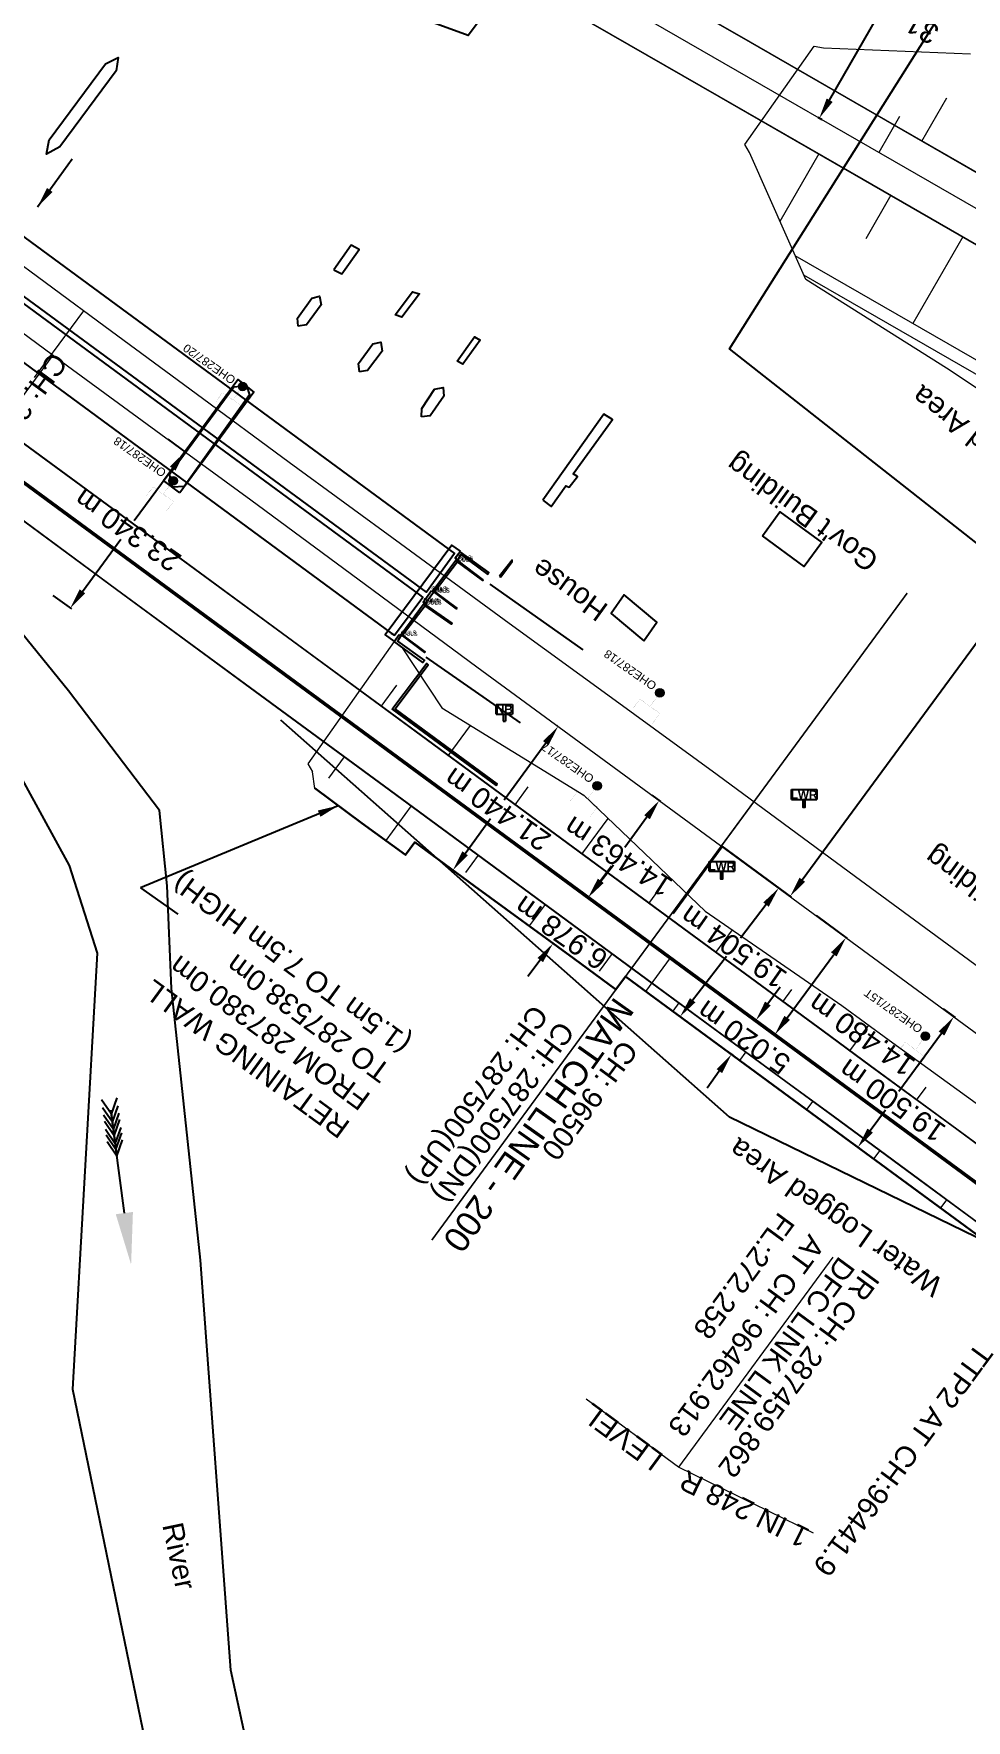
# Model space of a CAD drawing. Header units: metres. Extents: x 644418 to 1306172, y 3366650 to 6747308.
# Drawn here: x 654764.5 to 654876.7, y 3372233.1 to 3372436.1 of the extents above; entities that cross this region are included whole.
import ezdxf
from ezdxf.enums import TextEntityAlignment as Align

# ---------------------------------------------------------------- set-up
doc = ezdxf.new("R2010")
doc.units = ezdxf.units.M
doc.header["$MEASUREMENT"] = 0
doc.linetypes.add('CENTER', pattern=[2, 1.25, -0.25, 0.25, -0.25])
doc.linetypes.add('PHANTOM2', pattern=[1.25, 0.625, -0.125, 0.125, -0.125, 0.125, -0.125])
doc.layers.get('Defpoints').update_dxf_attribs({"lineweight": 0})
for name, color, linetype, lineweight in [('BOUNDARY DIMENTION', 10, 'Continuous', 0), ('CANAL BOTTOM', 5, 'Continuous', 0), ('Existing Chainage', 7, 'Continuous', 0), ('Existing IR Track', 143, 'Continuous', 0), ('Existing Railway Boundary', 7, 'CENTER', 0), ('OHE MAST', 8, 'Continuous', 0), ('OHE MAST TEXT', 8, 'Continuous', 0), ('Prop TPTC Connecting line', 10, 'Continuous', 0), ('PROP-DFC Connecting line', 1, 'Continuous', 0), ('Proposed Chainage', 10, 'Continuous', 0), ('Proposed Chainages Connecting line', 10, 'Continuous', 0), ('PROPOSED DFCC TOE LINE', 239, 'Continuous', 0), ('PROPOSED DFCC TOE LINE - Connecting line', 239, 'Continuous', 0), ('PROPOSED DFCC TOE SLOPES', 239, 'Continuous', 0), ('PROPOSED DFCC TOE SLOPES - Connecting line', 239, 'Continuous', 0), ('PROPOSED DFCC TRACK', 1, 'Continuous', 0), ('PROPOSED GRADES IN PLAN FOR LINK LINE', 10, 'Continuous', 0), ('PROPOSED RETAINING WALL', 154, 'Continuous', 30)]:
    doc.layers.add(name, color=color, linetype=linetype, lineweight=lineweight)
for name, color, linetype in [('BRIDGE_PARAPET', 7, 'Continuous'), ('C-ROAD-CNTR-N', 92, 'Continuous'), ('CULVERT_PARAPET', 7, 'Continuous'), ('DFCC Boundary', 6, 'CENTER'), ('Dimension', 10, 'Continuous'), ('GOVT_BUILDING', 251, 'Continuous'), ('GRILL', 251, 'Continuous'), ('LWR', 251, 'Continuous'), ('MATCH LINE', 7, 'Continuous'), ('NAME_BOARD', 251, 'Continuous'), ('PIER_OR_ABUTMENT', 7, 'Continuous'), ('PROPOSED DFCC FORMATION LINE', 187, 'Continuous'), ('PROPOSED FORMATION LINE - Connecting line', 187, 'Continuous'), ('RESIDENTIAL_BL_PUC', 251, 'Continuous'), ('RETAINING_WALL', 142, 'Continuous'), ('River Text', 5, 'Continuous'), ('RIVER_TOP', 5, 'Continuous'), ('Side Details', 251, 'Continuous'), ('TOPO_TEXT', 251, 'Continuous'), ('WATER_LOGGED_AREA', 5, 'Continuous')]:
    doc.layers.add(name, color=color, linetype=linetype)
doc.styles.add('NB', font='swissbo.ttf', dxfattribs={"height": 1.5})
doc.styles.get("Standard").update_dxf_attribs({"font": 'arial.ttf'})
doc.styles.add('Style-Arial', font='arial.ttf')
doc.dimstyles.new('DIM', dxfattribs={"dimtxt": 2.5, "dimasz": 2.5, "dimexe": 0.18, "dimexo": 0.0625, "dimgap": 0.09, "dimtad": 0, "dimtih": 1, "dimtoh": 1, "dimdec": 3, "dimzin": 0, "dimdsep": 46, "dimtxsty": 'Standard', "dimcen": 0.09, "dimadec": 0, "dimazin": 0, "dimtfac": 1, "dimtdec": 3, "dimtofl": 0, "dimtmove": 0, "dimatfit": 3, "dimfxl": 1, "dimtolj": 1, "dimtzin": 0, "dimarcsym": 0})
doc.dimstyles.new('ISO-25', dxfattribs={"dimtxt": 2.5, "dimasz": 2.5, "dimexe": 1.25, "dimexo": 0.625, "dimtad": 1, "dimtxsty": 'Standard', "dimcen": 2.5, "dimadec": 0, "dimazin": 0, "dimtfac": 1, "dimtmove": 0, "dimatfit": 3, "dimfxl": 1, "dimarcsym": 0})

# ---------------------------------------------------------------- blocks, each defined once
blk = doc.blocks.new('LWR')
for p, q in [((-1.52, 2.09), (1.54, 2.09)), ((-1.52, 0.92), (-1.52, 2.09)), ((1.54, 2.09), (1.54, 0.92)), ((-1.52, 0.92), (1.54, 0.92))]:
    blk.add_line(p, q)
blk.add_lwpolyline([(-0.13, 0.92), (-0.13, 0), (0.13, 0), (0.13, 0.92)])
at = {"style": 'NB', "width": 1.025371}
blk.add_text('LWR', height=0.988, dxfattribs=at).set_placement((0, 1.5), align=Align.MIDDLE)
blk = doc.blocks.new('NB')
for p, q in [((-0.98, 0.82), (-0.98, 1.98)), ((-0.98, 1.98), (0.98, 1.98)), ((-0.98, 0.82), (0.98, 0.82)), ((-0.13, 0.82), (-0.13, 0)), ((-0.13, 0), (0.13, 0)), ((0.13, 0.82), (0.13, 0)), ((0.98, 1.98), (0.98, 0.82))]:
    blk.add_line(p, q)
at = {"style": 'NB', "width": 1.025371}
blk.add_text('NB', height=0.988, dxfattribs=at).set_placement((0, 1.4), align=Align.MIDDLE)
blk = doc.blocks.new('River A')
at = {"layer": 'River Text'}
for p, q in [((0.49, 20.3), (-3.11, 27.85, -1499.53)), ((0.49, 20.3), (4.47, 27.66, -1499.53)), ((0.24, 9.85), (-3.37, 17.4, -1499.53)), ((0.31, 12.93), (-3.29, 20.48, -1499.53)), ((0.4, 16.42), (-3.21, 23.97, -1499.53)), ((0.54, 22.32), (0, 0)), ((0.24, 9.85), (4.21, 17.21, -1499.53)), ((0.31, 12.93), (4.29, 20.3, -1499.53)), ((0.4, 16.42), (4.37, 23.78, -1499.53)), ((0.08, 3.3), (-3.53, 10.85, -1499.53)), ((0.15, 6.01), (-3.46, 13.56, -1499.53)), ((0.08, 3.3), (4.05, 10.67, -1499.53)), ((0.15, 6.01), (4.12, 13.38, -1499.53)), ((0, 0), (-3.61, 7.55, -1499.53)), ((0, 0), (3.97, 7.36, -1499.53))]:
    blk.add_line(p, q, dxfattribs=at)
blk.add_lwpolyline([(-0.67, -27.66), (0.54, 22.32)], dxfattribs=at)
blk.add_solid([(3.49, -27.76), (-1.28, -52.65), (-4.84, -27.56)], dxfattribs=at)
blk = doc.blocks.new('OHE MAST')
h = blk.add_hatch(color=256)
edge = h.paths.add_edge_path()
edge.add_arc((0, 0), 0.514, 0, 360)
at = {"const_width": 0.01, "flags": 128}
for points in [[(1.5, 3.5), (1.5, 2), (-1.5, 2), (-1.5, 3.5)], [(0, 2), (0, 0)]]:
    blk.add_lwpolyline(points, dxfattribs=at)
blk.add_circle((0, 0), 0.514)
blk = doc.blocks.new('*D1751')
at = {"layer": 'Defpoints', "color": 0, "transparency": 16777216}
for p in [(654838.8, 3372344.53), (654839.75, 3372343.84), (654830.26, 3372332.86)]:
    blk.add_point(p, dxfattribs=at)
at = {"layer": 'Dimension', "color": 0, "lineweight": -2, "transparency": 16777216}
for p, q in [((654838.85, 3372344.49), (654839.89, 3372343.73)), ((654838.27, 3372341.82), (654835.61, 3372338.18)), ((654832.68, 3372334.19), (654833.99, 3372335.97)), ((654830.31, 3372332.82), (654831.35, 3372332.06))]:
    blk.add_line(p, q, dxfattribs=at)
at = {"layer": 'Dimension', "color": 0, "transparency": 16777216}
for points in [[(654837.94, 3372342.07), (654838.61, 3372341.58), (654839.75, 3372343.84)], [(654832.35, 3372334.43), (654833.02, 3372333.94), (654831.21, 3372332.17)]]:
    blk.add_solid(points, dxfattribs=at)
at = {"layer": 'Dimension', "color": 0, "lineweight": 0, "transparency": 16777216, "insert": (654834.8, 3372337.08), "char_height": 2.5, "attachment_point": 5, "rotation": 147}
blk.add_mtext('\\A1;14.463 m', dxfattribs=at)
blk = doc.blocks.new('*D1755')
at = {"layer": 'Defpoints', "color": 0, "transparency": 16777216}
for p in [(654858.58, 3372330.01), (654862.24, 3372327.33), (654850.01, 3372318.34)]:
    blk.add_point(p, dxfattribs=at)
at = {"layer": 'Dimension', "color": 0, "lineweight": -2, "transparency": 16777216}
for p, q in [((654858.63, 3372329.98), (654862.38, 3372327.22)), ((654855.14, 3372317.67), (654860.76, 3372325.31)), ((654850.06, 3372318.31), (654853.81, 3372315.55))]:
    blk.add_line(p, q, dxfattribs=at)
at = {"layer": 'Dimension', "color": 0, "transparency": 16777216}
for points in [[(654860.42, 3372325.56), (654861.09, 3372325.07), (654862.24, 3372327.33)], [(654854.81, 3372317.92), (654855.48, 3372317.43), (654853.66, 3372315.66)]]:
    blk.add_solid(points, dxfattribs=at)
at = {"layer": 'Dimension', "color": 0, "lineweight": 0, "transparency": 16777216, "insert": (654864.1, 3372315.63), "char_height": 2.5, "attachment_point": 5, "rotation": 145}
blk.add_mtext('\\A1;14.480 m', dxfattribs=at)
blk = doc.blocks.new('*D1562')
at = {"layer": 'Defpoints', "color": 0, "linetype": 'ByBlock', "ltscale": 0.5, "transparency": 16777216}
for p in [(654827.57, 3372352.75), (654827.57, 3372352.75), (654814.91, 3372335.45)]:
    blk.add_point(p, dxfattribs=at)
at = {"layer": 'Existing Railway Boundary', "color": 0, "linetype": 'ByBlock', "lineweight": -2, "ltscale": 0.5, "transparency": 16777216}
for p, q in [((654827.52, 3372352.79), (654827.43, 3372352.86)), ((654826.1, 3372350.74), (654821.07, 3372343.87)), ((654816.38, 3372337.47), (654819.45, 3372341.66)), ((654814.86, 3372335.49), (654814.76, 3372335.56))]:
    blk.add_line(p, q, dxfattribs=at)
at = {"layer": 'Existing Railway Boundary', "color": 0, "linetype": 'ByBlock', "ltscale": 0.5, "transparency": 16777216}
for points in [[(654825.76, 3372350.98), (654826.43, 3372350.49), (654827.57, 3372352.75)], [(654816.05, 3372337.72), (654816.72, 3372337.23), (654814.91, 3372335.45)]]:
    blk.add_solid(points, dxfattribs=at)
at = {"layer": 'Existing Railway Boundary', "color": 0, "linetype": 'ByBlock', "ltscale": 0.5, "transparency": 16777216, "insert": (654820.26, 3372342.76), "char_height": 2.5, "attachment_point": 5, "rotation": 145}
blk.add_mtext('\\A1;21.440 m', dxfattribs=at)
blk = doc.blocks.new('*D1563')
at = {"layer": 'Defpoints', "color": 0, "linetype": 'ByBlock', "ltscale": 0.5, "transparency": 16777216}
for p in [(654854.21, 3372333.23), (654842.25, 3372317.81), (654842.34, 3372317.75)]:
    blk.add_point(p, dxfattribs=at)
at = {"layer": 'Existing Railway Boundary', "color": 0, "linetype": 'ByBlock', "lineweight": -2, "ltscale": 0.5, "transparency": 16777216}
for p, q in [((654854.16, 3372333.26), (654853.98, 3372333.4)), ((654852.6, 3372331.31), (654849.51, 3372327.28)), ((654843.77, 3372319.8), (654847.85, 3372325.11)), ((654842.29, 3372317.79), (654842.11, 3372317.92))]:
    blk.add_line(p, q, dxfattribs=at)
at = {"layer": 'Existing Railway Boundary', "color": 0, "linetype": 'ByBlock', "ltscale": 0.5, "transparency": 16777216}
for points in [[(654852.27, 3372331.56), (654852.93, 3372331.05), (654854.12, 3372333.29)], [(654843.44, 3372320.05), (654844.1, 3372319.54), (654842.25, 3372317.81)]]:
    blk.add_solid(points, dxfattribs=at)
at = {"layer": 'Existing Railway Boundary', "color": 0, "linetype": 'ByBlock', "ltscale": 0.5, "transparency": 16777216, "insert": (654848.68, 3372326.2), "char_height": 2.5, "attachment_point": 5, "rotation": 145}
blk.add_mtext('\\A1;19.504 m', dxfattribs=at)
blk = doc.blocks.new('*D1630')
at = {"layer": 'BOUNDARY DIMENTION', "color": 0, "lineweight": -2, "transparency": 16777216}
for p, q in [((654832.71, 3372334.13), (654834.24, 3372336.11)), ((654830.31, 3372332.82), (654831.34, 3372332.04)), ((654826.06, 3372327.29), (654827.09, 3372326.5)), ((654825.43, 3372324.62), (654823.91, 3372322.64))]:
    blk.add_line(p, q, dxfattribs=at)
at = {"layer": 'BOUNDARY DIMENTION', "color": 0, "transparency": 16777216}
for points in [[(654832.38, 3372334.38), (654833.04, 3372333.88), (654831.19, 3372332.15)], [(654825.1, 3372324.88), (654825.76, 3372324.37), (654826.95, 3372326.61)]]:
    blk.add_solid(points, dxfattribs=at)
at = {"layer": 'Defpoints', "color": 0, "transparency": 16777216}
for p in [(654830.26, 3372332.86), (654826.01, 3372327.32), (654826.95, 3372326.61)]:
    blk.add_point(p, dxfattribs=at)
at = {"layer": 'BOUNDARY DIMENTION', "color": 0, "transparency": 16777216, "insert": (654827.94, 3372327.91), "char_height": 2.5, "attachment_point": 5, "rotation": 145}
blk.add_mtext('\\A1;6.978 m', dxfattribs=at)
blk = doc.blocks.new('*D1841')
at = {"layer": 'Defpoints', "color": 0, "linetype": 'Continuous', "ltscale": 0.5, "transparency": 16777216}
for p in [(654914.51, 3372429.95), (654847.22, 3372338.35), (654855.49, 3372332.28)]:
    blk.add_point(p, dxfattribs=at)
at = {"layer": 'DFCC Boundary', "color": 0, "linetype": 'Continuous', "lineweight": -2, "ltscale": 0.5, "transparency": 16777216}
for p, q in [((654914.56, 3372429.91), (654922.92, 3372423.77)), ((654921.29, 3372421.86), (654898.03, 3372390.2)), ((654856.97, 3372334.3), (654896.41, 3372387.99)), ((654847.28, 3372338.32), (654855.63, 3372332.18))]:
    blk.add_line(p, q, dxfattribs=at)
at = {"layer": 'DFCC Boundary', "color": 0, "linetype": 'Continuous', "ltscale": 0.5, "transparency": 16777216}
for points in [[(654920.96, 3372422.11), (654921.63, 3372421.61), (654922.77, 3372423.88)], [(654856.63, 3372334.54), (654857.31, 3372334.05), (654855.49, 3372332.28)]]:
    blk.add_solid(points, dxfattribs=at)
at = {"layer": 'DFCC Boundary', "color": 0, "linetype": 'Continuous', "ltscale": 0.5, "transparency": 16777216, "insert": (654897.22, 3372389.1), "char_height": 2.5, "attachment_point": 5, "rotation": 145}
blk.add_mtext('\\A1;113.651 m', dxfattribs=at)
blk = doc.blocks.new('*D1823')
at = {"layer": 'BOUNDARY DIMENTION', "color": 0, "lineweight": -2, "transparency": 16777216}
for p, q in [((654874.81, 3372452.73), (654874.32, 3372453.01)), ((654873.23, 3372450.75), (654867.43, 3372440.63)), ((654860.26, 3372428.14), (654866.06, 3372438.26)), ((654859.35, 3372425.78), (654858.86, 3372426.06))]:
    blk.add_line(p, q, dxfattribs=at)
at = {"layer": 'BOUNDARY DIMENTION', "color": 0, "transparency": 16777216}
for points in [[(654872.87, 3372450.96), (654873.59, 3372450.55), (654874.48, 3372452.92)], [(654859.9, 3372428.35), (654860.62, 3372427.93), (654859.01, 3372425.97)]]:
    blk.add_solid(points, dxfattribs=at)
at = {"layer": 'Defpoints', "color": 0, "transparency": 16777216}
for p in [(654874.48, 3372452.92), (654874.87, 3372452.7), (654859.4, 3372425.75)]:
    blk.add_point(p, dxfattribs=at)
at = {"layer": 'BOUNDARY DIMENTION', "color": 0, "transparency": 16777216, "insert": (654866.74, 3372439.45), "char_height": 2.5, "attachment_point": 5, "rotation": 150}
blk.add_mtext('\\A1;31.071 m', dxfattribs=at)
blk = doc.blocks.new('*D1938')
at = {"layer": 'Defpoints', "color": 0, "linetype": 'ByBlock', "ltscale": 0.5, "transparency": 16777216}
for p in [(654873.87, 3372318.78), (654875.2, 3372317.8), (654862.33, 3372303.06)]:
    blk.add_point(p, dxfattribs=at)
at = {"layer": 'Existing Railway Boundary', "color": 0, "linetype": 'ByBlock', "lineweight": -2, "ltscale": 0.5, "transparency": 16777216}
for p, q in [((654873.92, 3372318.74), (654875.35, 3372317.7)), ((654873.72, 3372315.79), (654868.59, 3372308.8)), ((654865.14, 3372304.1), (654866.97, 3372306.6)), ((654862.38, 3372303.03), (654863.8, 3372301.98))]:
    blk.add_line(p, q, dxfattribs=at)
at = {"layer": 'Existing Railway Boundary', "color": 0, "linetype": 'ByBlock', "ltscale": 0.5, "transparency": 16777216}
for points in [[(654873.39, 3372316.03), (654874.06, 3372315.54), (654875.2, 3372317.8)], [(654864.8, 3372304.35), (654865.47, 3372303.85), (654863.66, 3372302.09)]]:
    blk.add_solid(points, dxfattribs=at)
at = {"layer": 'Existing Railway Boundary', "color": 0, "linetype": 'ByBlock', "ltscale": 0.5, "transparency": 16777216, "insert": (654867.78, 3372307.7), "char_height": 2.5, "attachment_point": 5, "rotation": 145}
blk.add_mtext('\\A1;19.500 m', dxfattribs=at)
blk = doc.blocks.new('*D1939')
at = {"layer": 'Defpoints', "color": 0, "transparency": 16777216}
for p in [(654850.06, 3372318.3), (654847.13, 3372314.23), (654848.44, 3372313.28)]:
    blk.add_point(p, dxfattribs=at)
at = {"layer": 'Dimension', "color": 0, "lineweight": -2, "transparency": 16777216}
for p, q in [((654852.83, 3372319.39), (654854.29, 3372321.42)), ((654850.11, 3372318.27), (654851.52, 3372317.26)), ((654847.18, 3372314.19), (654848.59, 3372313.18)), ((654846.98, 3372311.25), (654845.52, 3372309.22))]:
    blk.add_line(p, q, dxfattribs=at)
at = {"layer": 'Dimension', "color": 0, "transparency": 16777216}
for points in [[(654852.49, 3372319.63), (654853.17, 3372319.15), (654851.37, 3372317.36)], [(654846.65, 3372311.5), (654847.32, 3372311.01), (654848.44, 3372313.28)]]:
    blk.add_solid(points, dxfattribs=at)
at = {"layer": 'Dimension', "color": 0, "lineweight": 0, "transparency": 16777216, "insert": (654849.91, 3372315.32), "char_height": 2.5, "attachment_point": 5, "rotation": 145}
blk.add_mtext('\\A1;5.020 m', dxfattribs=at)
blk = doc.blocks.new('*D1940')
at = {"layer": 'Defpoints', "color": 0, "linetype": 'ByBlock', "ltscale": 0.5, "transparency": 16777216}
for p in [(654780.54, 3372387.37), (654782.66, 3372385.81), (654766.72, 3372368.56)]:
    blk.add_point(p, dxfattribs=at)
at = {"layer": 'Existing Railway Boundary', "color": 0, "linetype": 'ByBlock', "lineweight": -2, "ltscale": 0.5, "transparency": 16777216}
for p, q in [((654780.59, 3372387.33), (654782.81, 3372385.7)), ((654781.18, 3372383.79), (654776.56, 3372377.51)), ((654770.33, 3372369.01), (654774.94, 3372375.3)), ((654766.77, 3372368.52), (654768.99, 3372366.89))]:
    blk.add_line(p, q, dxfattribs=at)
at = {"layer": 'Existing Railway Boundary', "color": 0, "linetype": 'ByBlock', "ltscale": 0.5, "transparency": 16777216}
for points in [[(654780.85, 3372384.04), (654781.52, 3372383.55), (654782.66, 3372385.81)], [(654769.99, 3372369.26), (654770.66, 3372368.77), (654768.85, 3372367)]]:
    blk.add_solid(points, dxfattribs=at)
at = {"layer": 'Existing Railway Boundary', "color": 0, "linetype": 'ByBlock', "ltscale": 0.5, "transparency": 16777216, "insert": (654775.75, 3372376.4), "char_height": 2.5, "attachment_point": 5, "rotation": 145}
blk.add_mtext('\\A1;23.340 m', dxfattribs=at)

msp = doc.modelspace()

# ---------------------------------------------------------------- linework, layer by layer
at = {"layer": 'BRIDGE_PARAPET', "linetype": 'Continuous'}
msp.add_polyline3d([(654706.903, 3372445.962, 272.118), (654710.342, 3372450.632, 272.075), (654815.098, 3372373.559, 272.016), (654811.731, 3372368.913, 272.014), (654706.903, 3372445.962, 272.118)], dxfattribs=at)
msp.add_polyline3d([(654807.482, 3372363.992, 272.027), (654807.889, 3372363.74, 272.037), (654811.275, 3372368.324, 272.012), (654810.913, 3372368.6, 272.018), (654706.515, 3372445.398, 272.136), (654706.119, 3372444.931, 272.138), (654703.129, 3372440.814, 272.161)], close=True, dxfattribs=at)
at = {"layer": 'C-ROAD-CNTR-N', "color": 4, "linetype": 'Continuous', "lineweight": 50, "flags": 128}
msp.add_lwpolyline([(654887.9053, 3372290.4777), (654631.1009, 3372479.2944)], dxfattribs=at)
at = {"layer": 'Existing Chainage', "color": 0, "linetype": 'Continuous', "lineweight": 13, "flags": 128}
for points in [[(654764.5575, 3372394.7428), (654770.4839, 3372402.7974)], [(654760.844, 3372389.3941), (654766.7798, 3372397.4418)], [(654845.2213, 3372335.6332), (654851.1452, 3372343.6897)], [(654841.4545, 3372330.1847), (654847.3748, 3372338.2439)]]:
    msp.add_lwpolyline(points, dxfattribs=at)
at = {"layer": 'Existing IR Track', "flags": 128}
for points in [[(654754.1037, 3372414.8497), (654773.0735, 3372400.8919), (654783.9879, 3372392.8491), (654795.2087, 3372384.5806), (654808.6193, 3372374.7671), (654821.6928, 3372365.2025), (654834.4372, 3372355.9055), (654846.7137, 3372346.949), (654862.611, 3372335.259), (654877.7443, 3372324.1307), (654894.3501, 3372311.9253), (654909.7502, 3372300.606), (654923.4048, 3372290.5639), (654936.3891, 3372281.0149), (654944.1345, 3372275.3551), (654956.9977, 3372265.9349), (654968.2816, 3372257.6528), (654980.9211, 3372248.3148), (655003.4473, 3372231.7951), (655020.4332, 3372219.3339), (655036.6726, 3372207.4204)], [(654749.8676, 3372409.9067), (654768.5288, 3372396.1525), (654779.7739, 3372387.9298), (654790.5757, 3372380.0314), (654804.381, 3372369.8277), (654817.7838, 3372359.9206), (654830.1286, 3372350.8829), (654842.1417, 3372342.0883), (654858.2941, 3372330.2226), (654874.1829, 3372318.5503), (654890.0426, 3372306.9001), (654905.8021, 3372295.3233), (654919.0865, 3372285.5279), (654932.2805, 3372275.7991), (654940.1907, 3372269.9632), (654953.1596, 3372260.4861), (654964.1223, 3372252.4424), (654976.8437, 3372243.1067), (654999.3454, 3372226.5744), (655016.1039, 3372214.2844), (655032.6442, 3372202.1544)]]:
    msp.add_lwpolyline(points, dxfattribs=at)
at = {"layer": 'GOVT_BUILDING', "linetype": 'Continuous'}
msp.add_polyline3d([(654852.159, 3372375.713, 271.481), (654854.273, 3372378.584, 271.928), (654859.303, 3372374.912, 272.013), (654857.1725, 3372372.0185, 272.013)], close=True, dxfattribs=at)
at = {"layer": 'GRILL', "linetype": 'Continuous'}
for points in [[(654819.361, 3372369.879, 271.864), (654830.561, 3372361.988, 271.866)], [(654823.062, 3372353.187, 272.256), (654811.675, 3372361.088, 271.48)]]:
    msp.add_polyline3d(points, dxfattribs=at)
at = {"layer": 'MATCH LINE', "linetype": 'PHANTOM2', "ltscale": 15, "const_width": 0.2}
msp.add_lwpolyline([(654869.596, 3372368.8087), (654812.3708, 3372290.9113)], dxfattribs=at)
at = {"layer": 'PIER_OR_ABUTMENT', "linetype": 'Continuous'}
for points in [[(654773.077, 3372432.53, 267.821), (654774.603, 3372433.277, 267.827), (654774.362, 3372431.686, 267.833), (654767.605, 3372422.537, 268.034), (654765.987, 3372421.635, 268.018), (654766.32, 3372423.381, 268.022)], [(654800.58, 3372407.728, 267.567), (654801.533, 3372407.234, 267.533), (654803.616, 3372410.185, 267.551), (654802.6625, 3372410.6793, 267.551)], [(654796.292, 3372400.92, 267.958), (654796.206, 3372401.914, 267.953), (654797.95, 3372404.325, 267.933), (654798.85, 3372404.567, 267.916), (654799.05, 3372403.522, 267.917), (654797.303, 3372401.091, 267.962)], [(654807.967, 3372402.308, 267.537), (654810.067, 3372405.09, 267.546), (654810.883, 3372404.822, 267.536), (654808.783, 3372402.04, 267.536)], [(654815.441, 3372396.743, 267.628), (654817.521, 3372399.642, 267.677), (654818.188, 3372399.26, 267.651), (654816.1078, 3372396.3607, 267.651)], [(654803.651, 3372395.441, 267.975), (654803.529, 3372396.456, 267.996), (654805.29, 3372398.797, 267.982), (654806.254, 3372399.003, 267.982), (654806.395, 3372397.946, 267.999), (654804.637, 3372395.59, 267.985)], [(654782.059, 3372380.894, 270.238), (654780.074, 3372382.375, 270.231), (654789.005, 3372394.523, 270.232), (654790.959, 3372392.996, 270.241)], [(654782.557, 3372381.646, 265.216), (654781.173, 3372381.544, 266.513), (654780.796, 3372383.105, 265.204), (654788.535, 3372393.627, 265.265), (654790.06, 3372393.776, 269.006), (654790.42, 3372392.658, 268.443)], [(654811.137, 3372390.006, 267.953), (654811.154, 3372391.027, 267.9), (654812.685, 3372393.335, 267.964), (654813.74, 3372393.568, 267.96), (654813.807, 3372392.525, 267.966), (654812.156, 3372390.125, 267.964)]]:
    msp.add_polyline3d(points, close=True, dxfattribs=at)
msp.add_polyline3d([(654815.82, 3372373.85, 270.699), (654814.782, 3372374.556, 270.68), (654806.774, 3372363.774, 270.673), (654807.803, 3372363.005, 270.732)], dxfattribs=at)
at = {"layer": 'PROP-DFC Connecting line', "color": 12, "linetype": 'Continuous', "lineweight": 0, "flags": 128}
msp.add_lwpolyline([(655101.2687, 3372139.1876), (655010.5773, 3372202.5479), (655007.5032, 3372204.6957), (655004.4294, 3372206.8437), (655001.3559, 3372208.9923), (654998.2831, 3372211.1417), (654995.2111, 3372213.2923), (654992.14, 3372215.4443), (654989.0702, 3372217.5981), (654986.0018, 3372219.7539, -0.00454681), (654912.0931, 3372272.7307), (654909.066, 3372274.9441), (654906.0403, 3372277.1595), (654903.016, 3372279.3766), (654899.9926, 3372281.5951), (654896.9701, 3372283.8147), (654893.9482, 3372286.0352), (654890.9267, 3372288.2562), (654887.9054, 3372290.4776), (654631.1002, 3372479.295)], format="xyb", dxfattribs=at)
at = {"layer": 'PROP-DFC Connecting line', "linetype": 'Continuous', "lineweight": 0, "elevation": 271.549, "flags": 128}
msp.add_lwpolyline([(654807.845, 3372362.979), (654797.4598, 3372348.2528), (654798.0229, 3372347.2723)], dxfattribs=at)
at = {"layer": 'Proposed Chainage', "linetype": 'Continuous', "lineweight": 0, "flags": 128}
msp.add_lwpolyline([(654868.6792, 3372426.1788), (654866.1855, 3372421.8451)], dxfattribs=at)
at = {"layer": 'Proposed Chainages Connecting line', "lineweight": 0, "flags": 128}
msp.add_lwpolyline([(654838.1445, 3372320.8585), (654841.1064, 3372324.8868)], dxfattribs=at)
at = {"layer": 'PROPOSED DFCC FORMATION LINE', "lineweight": 0, "flags": 128}
for points in [[(655041.4045, 3372325.3445), (655024.0696, 3372335.3195), (655006.7347, 3372345.2946), (654989.3999, 3372355.2697), (654972.065, 3372365.2448), (654954.7301, 3372375.2199), (654952.0437, 3372376.7658), (654937.3953, 3372385.195), (654934.7088, 3372386.7409), (654920.0604, 3372395.1701), (654902.7255, 3372405.1452), (654885.3907, 3372415.1203), (654868.0558, 3372425.0954), (654850.7209, 3372435.0704), (654833.3861, 3372445.0455), (654816.0512, 3372455.0206), (654798.7163, 3372464.9957), (654781.3815, 3372474.9708), (654764.0466, 3372484.9459)], [(655041.4294, 3372325.3878), (655024.0945, 3372335.3629), (655006.7597, 3372345.338), (654989.4248, 3372355.3131), (654972.0899, 3372365.2882), (654954.7551, 3372375.2632), (654952.0686, 3372376.8091), (654937.4202, 3372385.2383), (654934.7338, 3372386.7842), (654920.0853, 3372395.2134), (654902.7505, 3372405.1885), (654885.4156, 3372415.1636), (654868.0807, 3372425.1387), (654850.7459, 3372435.1138), (654833.411, 3372445.0889), (654816.0761, 3372455.064), (654798.7413, 3372465.0391), (654781.4064, 3372475.0141), (654764.0715, 3372484.9892)], [(655037.6389, 3372318.8005), (655020.304, 3372328.7756), (655002.9691, 3372338.7507), (654985.6343, 3372348.7258), (654968.2994, 3372358.7009), (654950.9645, 3372368.676), (654948.2781, 3372370.2219), (654933.6297, 3372378.6511), (654930.9432, 3372380.197), (654916.2948, 3372388.6262), (654898.9599, 3372398.6013), (654881.6251, 3372408.5764), (654864.2902, 3372418.5514), (654846.9553, 3372428.5265), (654829.6205, 3372438.5016), (654812.2856, 3372448.4767), (654794.9507, 3372458.4518), (654777.6159, 3372468.4269), (654760.281, 3372478.402)], [(655037.6638, 3372318.8439), (655020.3289, 3372328.819), (655002.9941, 3372338.7941), (654985.6592, 3372348.7692), (654968.3243, 3372358.7442), (654950.9895, 3372368.7193), (654948.303, 3372370.2652), (654933.6546, 3372378.6944), (654930.9682, 3372380.2403), (654916.3197, 3372388.6695), (654898.9849, 3372398.6446), (654881.65, 3372408.6197), (654864.3151, 3372418.5948), (654846.9803, 3372428.5699), (654829.6454, 3372438.545), (654812.3105, 3372448.5201), (654794.9757, 3372458.4951), (654777.6408, 3372468.4702), (654760.306, 3372478.4453)], [(654975.7831, 3372231.551), (654972.6298, 3372233.7842), (654963.4341, 3372240.3179), (654956.3484, 3372245.3737), (654951.1117, 3372249.1222), (654940.1135, 3372257.0281), (654938.8161, 3372257.9638), (654926.5473, 3372266.8426), (654923.9253, 3372268.7475), (654914.3054, 3372275.7586), (654907.7831, 3372280.5314), (654902.2117, 3372284.618), (654891.6677, 3372292.3659), (654890.1268, 3372293.4988), (654881.2644, 3372300.015), (654875.5544, 3372304.2133), (654865.1511, 3372311.8623), (654859.4411, 3372316.0607), (654843.3278, 3372327.9081), (654827.2144, 3372339.7555), (654811.1011, 3372351.6029), (654794.9878, 3372363.4503), (654778.8745, 3372375.2977), (654762.7612, 3372387.1451)]]:
    msp.add_lwpolyline(points, dxfattribs=at)
at = {"layer": 'PROPOSED DFCC TOE LINE', "lineweight": 0, "flags": 128}
for points in [[(654859.507, 3372434.4564), (654877.1997, 3372433.7206)], [(655000.971, 3372335.5513), (654986.8325, 3372330.7581), (654978.3049, 3372335.9888), (654961.1426, 3372346.2637), (654943.894, 3372356.3887), (654941.2087, 3372357.9366), (654925.3339, 3372364.2346), (654922.4945, 3372365.5147), (654907.7118, 3372373.7105), (654891.0142, 3372384.7931), (654874.3166, 3372395.8756), (654857.3903, 3372406.5606), (654850.6006, 3372421.8273)], [(654990.5869, 3372332.031), (654856.1254, 3372409.4049)], [(654988.6944, 3372331.3894), (654857.1597, 3372407.079)]]:
    msp.add_lwpolyline(points, dxfattribs=at)
at = {"layer": 'PROPOSED DFCC TOE LINE - Connecting line', "lineweight": 0, "flags": 128}
msp.add_lwpolyline([(654808.7058, 3372362.3469), (654813.5913, 3372354.9897), (654830.6893, 3372344.4815), (654845.2556, 3372330.5301), (654861.7328, 3372319.1776), (654867.4426, 3372314.9789), (654877.9085, 3372307.4151), (654883.6152, 3372303.2123), (654892.3473, 3372296.5189), (654893.8606, 3372295.3485), (654904.5825, 3372287.8475), (654910.1361, 3372283.7425), (654916.634, 3372278.9456), (654926.7165, 3372272.5869), (654929.466, 3372270.8628), (654942.2455, 3372262.7177), (654943.5442, 3372261.787), (654948.0436, 3372258.5371)], dxfattribs=at)
at = {"layer": 'PROPOSED DFCC TOE LINE - Connecting line', "lineweight": 0}
msp.add_lwpolyline([(654798.2895, 3372345.266), (654798.0229, 3372347.2723)], dxfattribs=at)
at = {"layer": 'PROPOSED DFCC TOE SLOPES', "linetype": 'Continuous', "lineweight": 0, "flags": 128}
for points in [[(654871.3672, 3372423.1899), (654874.3722, 3372428.412)], [(654858.9591, 3372421.6768), (654854.2822, 3372413.5493)], [(654867.6265, 3372416.6893), (654864.6215, 3372411.4672)], [(654876.294, 3372411.7018), (654870.284, 3372401.2575)]]:
    msp.add_lwpolyline(points, dxfattribs=at)
at = {"layer": 'PROPOSED DFCC TOE SLOPES - Connecting line', "linetype": 'Continuous', "lineweight": 0, "flags": 128}
for points in [[(654806.2793, 3372355.1481), (654808.1727, 3372357.7232)], [(654814.336, 3372349.2244), (654817.0238, 3372352.8801)], [(654801.8366, 3372349.1056), (654799.9536, 3372346.5446)], [(654822.3927, 3372343.3007), (654823.9827, 3372345.4633)], [(654809.8932, 3372343.1819), (654806.829, 3372339.0144)], [(654830.4493, 3372337.377), (654833.6136, 3372341.6806)], [(654817.9499, 3372337.2582), (654816.4212, 3372335.179)], [(654838.506, 3372331.4533), (654839.7014, 3372333.0791)], [(654826.0065, 3372331.3345), (654824.0921, 3372328.7308)], [(654846.5626, 3372325.5296), (654848.5635, 3372328.251)], [(654834.0632, 3372325.4108), (654832.5189, 3372323.3104)], [(654854.6193, 3372319.6059), (654855.7107, 3372321.0903)], [(654842.1199, 3372319.4871), (654841.3661, 3372318.4619)], [(654862.676, 3372313.6822), (654864.9675, 3372316.7989)], [(654850.1765, 3372313.5634), (654849.4252, 3372312.5416)], [(654870.7326, 3372307.7585), (654871.8952, 3372309.3397)], [(654858.2332, 3372307.6397), (654857.4843, 3372306.6212)], [(654866.2898, 3372301.716), (654865.5435, 3372300.7009)], [(654874.3465, 3372295.7923), (654873.6027, 3372294.7807)], [(654874.3465, 3372295.7923), (654873.6027, 3372294.7807)]]:
    msp.add_lwpolyline(points, dxfattribs=at)
at = {"layer": 'PROPOSED DFCC TRACK', "color": 12, "flags": 128}
msp.add_lwpolyline([(655329.2187, 3372155.3995), (654649.5365, 3372546.5125), (654646.2862, 3372548.3829), (654643.0362, 3372550.2537), (654639.7866, 3372552.1252), (654636.5377, 3372553.9979), (654633.2896, 3372555.8721), (654630.0427, 3372557.7482), (654626.797, 3372559.6266), (654623.5529, 3372561.5076, -0.03669919), (654139.339, 3372892.2623)], format="xyb", dxfattribs=at)
at = {"layer": 'PROPOSED DFCC TRACK', "linetype": 'Continuous', "lineweight": 0, "elevation": 271.549, "flags": 128}
msp.add_lwpolyline([(654850.6006, 3372421.8273), (654850.0375, 3372422.8078), (654858.3943, 3372434.6578), (654859.507, 3372434.4564)], dxfattribs=at)
at = {"layer": 'PROPOSED FORMATION LINE - Connecting line', "lineweight": 0, "flags": 128}
for points in [[(654975.812, 3372231.5918), (654972.6587, 3372233.825), (654963.4631, 3372240.3586), (654956.3775, 3372245.4143), (654951.1408, 3372249.1628), (654940.1427, 3372257.0687), (654938.8453, 3372258.0043), (654926.5766, 3372266.8831), (654923.9547, 3372268.7879), (654914.3349, 3372275.799), (654907.8127, 3372280.5718), (654902.2413, 3372284.6583), (654891.6973, 3372292.4062), (654890.1564, 3372293.5391), (654881.294, 3372300.0552), (654875.584, 3372304.2536), (654865.1807, 3372311.9026), (654859.4707, 3372316.101), (654843.3574, 3372327.9484), (654827.2441, 3372339.7958), (654811.1307, 3372351.6432), (654795.0174, 3372363.4906), (654778.9041, 3372375.338), (654762.7908, 3372387.1854)], [(654968.2638, 3372227.6246), (654959.0542, 3372234.1681), (654951.9578, 3372239.2316), (654946.7132, 3372242.9857), (654935.6984, 3372250.9037), (654934.399, 3372251.8407), (654922.1116, 3372260.733), (654919.4857, 3372262.6407), (654909.8513, 3372269.6624), (654903.3205, 3372274.4415), (654897.7439, 3372278.5319), (654887.1954, 3372286.2831), (654885.6544, 3372287.4161), (654876.792, 3372293.9322), (654871.082, 3372298.1305), (654860.6787, 3372305.7796), (654854.9687, 3372309.9779), (654838.8554, 3372321.8253), (654822.742, 3372333.6727), (654806.6287, 3372345.5201), (654790.5154, 3372357.3675), (654774.4021, 3372369.2149), (654758.2888, 3372381.0623)], [(654968.2927, 3372227.6654), (654959.0832, 3372234.2089), (654951.9869, 3372239.2722), (654946.7423, 3372243.0264), (654935.7276, 3372250.9442), (654934.4282, 3372251.8813), (654922.141, 3372260.7734), (654919.5151, 3372262.6811), (654909.8808, 3372269.7028), (654903.35, 3372274.4818), (654897.7735, 3372278.5722), (654887.225, 3372286.3234), (654885.684, 3372287.4564), (654876.8216, 3372293.9725), (654871.1116, 3372298.1708), (654860.7083, 3372305.8198), (654854.9983, 3372310.0182), (654838.885, 3372321.8656), (654822.7717, 3372333.713), (654806.6583, 3372345.5604), (654790.545, 3372357.4078), (654774.4317, 3372369.2552), (654758.3184, 3372381.1026)]]:
    msp.add_lwpolyline(points, dxfattribs=at)
at = {"layer": 'PROPOSED GRADES IN PLAN FOR LINK LINE', "linetype": 'Continuous', "lineweight": 0}
msp.add_line((654860.6442, 3372288.8512), (654842.0706, 3372263.5898), dxfattribs=at)
at = {"layer": 'PROPOSED GRADES IN PLAN FOR LINK LINE', "linetype": 'Continuous', "lineweight": 0, "flags": 128}
msp.add_lwpolyline([(654858.3012, 3372255.6545), (654842.0706, 3372263.5898), (654830.968, 3372271.753)], dxfattribs=at)
at = {"layer": 'PROPOSED RETAINING WALL', "flags": 128}
msp.add_lwpolyline([(654798.2863, 3372345.3086), (654803.9532, 3372341.1198), (654809.1962, 3372337.2813), (654810.3217, 3372338.8121), (654817.4636, 3372333.5835), (654829.4626, 3372324.7991), (654834.5221, 3372321.0824), (654835.6714, 3372322.6453), (654846.7495, 3372314.5072), (654862.6381, 3372302.8351), (654878.4982, 3372291.1845), (654894.2436, 3372279.6182), (654907.5138, 3372269.8333), (654920.7077, 3372260.1044), (654928.6496, 3372254.2451), (654941.6392, 3372244.753), (654952.5866, 3372236.7206), (654965.3067, 3372227.3857), (654987.7997, 3372210.8599), (655004.5721, 3372198.5597), (655021.1011, 3372186.438), (655037.9593, 3372174.0375)], dxfattribs=at)
at = {"layer": 'RESIDENTIAL_BL_PUC', "linetype": 'Continuous'}
msp.add_polyline3d([(654837.895, 3372363.074, 271.982), (654839.471, 3372365.315, 272.046), (654835.531, 3372368.576, 270.916), (654833.9546, 3372366.3344, 270.916)], close=True, dxfattribs=at)
at = {"layer": 'RETAINING_WALL', "linetype": 'Continuous'}
for points in [[(654825.719, 3372379.98, 269.121), (654826.734, 3372379.229, 269.164), (654828.508, 3372381.718, 268.855), (654828.907, 3372381.55, 269.167), (654829.901, 3372382.828, 269.195), (654829.386, 3372383.175, 269.191), (654834.106, 3372389.69, 269.203), (654833.083, 3372390.354, 269.17)], [(654820.537, 3372370.836, 271.243), (654820.673, 3372370.78, 271.231), (654822.058, 3372372.598, 270.567), (654822.048, 3372372.755, 270.579)], [(654812.32, 3372369.104, 272.031), (654812.557, 3372368.893, 272.042), (654811.612, 3372367.563, 272.061), (654811.344, 3372367.724, 272.052)], [(654811.441, 3372367.576, 272.08), (654811.686, 3372367.422, 272.045), (654808.7889, 3372363.65, 272.029), (654808.64, 3372363.797, 272.052)], [(654811.624, 3372367.408, 272.047), (654814.791, 3372365.166, 271.666), (654814.723, 3372365.048, 271.678), (654811.556, 3372367.29, 272.059)], [(654815.421, 3372366.963, 271.741), (654815.36, 3372366.909, 271.745), (654812.719, 3372368.873, 272.069), (654812.78, 3372368.927, 272.065)], [(654808.897, 3372363.72, 272.067), (654808.827, 3372363.652, 272.078), (654811.493, 3372361.647, 271.743), (654811.563, 3372361.715, 271.732)], [(654820.13, 3372345.657, 269.776), (654820.234, 3372345.856, 269.778), (654807.945, 3372354.874, 269.807), (654811.951, 3372360.17, 271.377), (654811.773, 3372360.316, 271.363), (654807.681, 3372354.931, 269.797), (654807.59, 3372354.827, 269.775)]]:
    msp.add_polyline3d(points, close=True, dxfattribs=at)
for points in [[(654819.115, 3372371.049, 271.546), (654819.238, 3372371.28, 271.519), (654815.796, 3372373.756, 271.558), (654815.173, 3372373.003, 271.556), (654815.484, 3372372.761, 271.605), (654815.883, 3372373.434, 271.557), (654819.115, 3372371.049, 271.546)], [(654818.505, 3372370.385, 271.671), (654818.496, 3372370.305, 271.66), (654815.447, 3372372.562, 272.073), (654812.673, 3372368.867, 272.034), (654812.46, 3372369.022, 272.064), (654815.298, 3372372.826, 272.07), (654815.518, 3372372.702, 272.045), (654818.505, 3372370.385, 271.671)], [(654808.457, 3372363.838, 271.544), (654808.6501, 3372363.6572, 271.556), (654808.246, 3372363.024, 271.555), (654811.472, 3372360.672, 271.547), (654811.304, 3372360.439, 271.548), (654807.845, 3372362.979, 271.549), (654808.457, 3372363.838, 271.544)]]:
    msp.add_polyline3d(points, dxfattribs=at)
at = {"layer": 'RIVER_TOP', "linetype": 'Continuous'}
for points in [[(654851.888, 3372493.689, 266.442), (654821.012, 3372441.606, 266.708), (654816.735, 3372435.948, 266.32), (654783.095, 3372448.253, 266.257), (654757.886, 3372449.974, 266.423), (654737.616, 3372432.689, 265.723)], [(654705.202, 3372414.19, 266.595), (654717.987, 3372392.152, 266.242), (654742.076, 3372363.699, 265.103), (654761.885, 3372348.497, 266.226), (654768.704, 3372336.025, 266.283), (654772.081, 3372325.463, 265.132), (654769.116, 3372272.982, 267.872), (654788.6852, 3372177.9449, 268.073), (654799.7742, 3372105.6926, 266.993)], [(654816.775, 3372089.931, 266.252), (654814.26, 3372109.674, 266.06), (654810.977, 3372133.939, 266.035), (654788.1733, 3372239.157, 266.268), (654784.5273, 3372288.4993, 266.02), (654781.0519, 3372321.2197, 264.816), (654780.52, 3372333.558, 266.155), (654779.579, 3372342.645, 265.803), (654768.623, 3372357.024, 265.677), (654741.856, 3372390.072, 266.185), (654731.591, 3372413.525, 266.349)]]:
    msp.add_polyline3d(points, dxfattribs=at)
at = {"layer": 'WATER_LOGGED_AREA', "linetype": 'Continuous'}
for points in [[(654887.794, 3372461.05, 266.853), (654914.986, 3372423.486, 266.22), (654926.982, 3372413.118, 266.622), (654923.345, 3372349.569, 266.487), (654912.019, 3372348.043, 267.356), (654848.192, 3372398.211, 267.138), (654887.794, 3372461.05, 266.853)], [(655006.488, 3372105.002, 262.849), (654976.799, 3372228.068, 264.784), (654923.116, 3372256.21, 264.93), (654886.732, 3372286.983, 267.595), (654848.224, 3372305.702, 268.087), (654794.209, 3372353.526, 266.688)]]:
    msp.add_polyline3d(points, dxfattribs=at)

# ---------------------------------------------------------------- block references
at = {"layer": 'LWR', "linetype": 'Continuous'}
for p in [(654857.181, 3372343.052, 271.646), (654847.27, 3372334.417, 271.735)]:
    msp.add_blockref('LWR', p, dxfattribs=at)
at = {"layer": 'NAME_BOARD', "linetype": 'Continuous'}
msp.add_blockref('NB', (654821.1, 3372353.405, 273.777), dxfattribs=at)
at = {"layer": 'OHE MAST', "color": 2, "rotation": 143.3908318566117}
for p in [(654789.599, 3372393.682), (654781.243, 3372382.311), (654839.82, 3372356.79), (654832.286, 3372345.61), (654871.769, 3372315.456)]:
    msp.add_blockref('OHE MAST', p, dxfattribs=at)
at = {"layer": 'River Text', "xscale": 0.2499999999999988, "yscale": 0.2499999999999988, "zscale": 0.2499999999999988, "rotation": 8.882415292237809}
msp.add_blockref('River A', (654774.4614, 3372301.0244, 281.9119), dxfattribs=at)

# ---------------------------------------------------------------- texts
at = {"layer": 'CULVERT_PARAPET'}
for p in [(654815.298, 3372372.826, 272.07), (654815.518, 3372372.702, 272.045), (654815.447, 3372372.562, 272.073), (654812.32, 3372369.104, 272.031), (654812.46, 3372369.022, 272.064), (654812.557, 3372368.893, 272.042), (654812.673, 3372368.867, 272.034), (654811.344, 3372367.724, 272.052), (654811.441, 3372367.576, 272.08), (654811.612, 3372367.563, 272.061), (654811.686, 3372367.422, 272.045), (654808.64, 3372363.797, 272.052), (654808.7889, 3372363.65, 272.029)]:
    msp.add_text('CULS', height=0.5, dxfattribs=at).set_placement(p)
at = {"layer": 'Existing Chainage', "color": 0, "linetype": 'Continuous', "lineweight": 0, "char_height": 2.5, "attachment_point": 6, "line_spacing_factor": 0.6, "style": 'Style-Arial'}
for s, insert, rotation in [('\\pxsm1,ql;CH: 287600(DN)', (654751.9625, 3372376.5345), 233.655104), ('CH: 287500(DN)', (654812.9899, 3372295.9917), 233.67317)]:
    msp.add_mtext(s, dxfattribs=dict(at, insert=insert, rotation=rotation))
at = {"layer": 'Existing Chainage', "color": 0, "lineweight": 0, "insert": (654809.9602, 3372298.1138), "char_height": 2.5, "attachment_point": 6, "rotation": 233.698178, "line_spacing_factor": 0.6, "style": 'Style-Arial'}
msp.add_mtext('CH: 287500(UP)', dxfattribs=at)
at = {"layer": 'MATCH LINE', "linetype": 'Continuous'}
msp.add_text('MATCH LINE - 200', height=3, rotation=234.693137, dxfattribs=at).set_placement((654834.4113, 3372320.3367))
at = {"layer": 'OHE MAST TEXT'}
for s, p in [('OHE287/20', (654785.5898, 3372396.3791)), ('OHE287/18', (654777.227, 3372385.1967)), ('OHE287/18', (654836.2529, 3372359.5593)), ('OHE287/17', (654828.7189, 3372348.3793)), ('OHE287/15T', (654867.9233, 3372318.5043))]:
    msp.add_text(s, height=1, rotation=145, dxfattribs=at).set_placement(p, align=Align.MIDDLE_CENTER)
at = {"layer": 'Prop TPTC Connecting line', "lineweight": 0, "insert": (654879.0198, 3372277.9759), "char_height": 2.5, "attachment_point": 4, "rotation": 233.674617, "line_spacing_factor": 0.6, "style": 'Style-Arial'}
msp.add_mtext('TTP2 AT CH:96441.9', dxfattribs=at)
at = {"layer": 'Proposed Chainages Connecting line', "lineweight": 0, "insert": (654836.3302, 3372314.4585), "char_height": 2.5, "attachment_point": 4, "rotation": 233.674617, "line_spacing_factor": 0.6, "style": 'Style-Arial'}
msp.add_mtext('CH: 96500', dxfattribs=at)
at = {"layer": 'PROPOSED GRADES IN PLAN FOR LINK LINE', "linetype": 'Continuous', "lineweight": 0, "char_height": 2.5, "style": 'Style-Arial'}
for s, insert, attachment_point, rotation, line_spacing_factor in [('DFC LINK LINE \\PAT CH: 96462.913\\PFL:272.258', (654858.8108, 3372291.0372), 4, 233.674617, 1.08), ('LEVEL', (654840.4217, 3372264.9921), 7, 143.674617, 0.84), ('1 IN 248 R', (654843.0338, 3372263.3678), 9, 153.945875, 0.84)]:
    msp.add_mtext(s, dxfattribs=dict(at, insert=insert, attachment_point=attachment_point, rotation=rotation, line_spacing_factor=line_spacing_factor))
at = {"layer": 'PROPOSED GRADES IN PLAN FOR LINK LINE', "color": 7, "linetype": 'Continuous', "lineweight": 0, "insert": (654865.4112, 3372286.8759), "char_height": 2.5, "attachment_point": 4, "rotation": 233.674617, "line_spacing_factor": 1.08, "style": 'Style-Arial'}
msp.add_mtext('IR CH: 287459.862', dxfattribs=at)
at = {"layer": 'PROPOSED RETAINING WALL', "insert": (654747.0699, 3372337.4827), "char_height": 2.5, "width": 64.065298, "attachment_point": 3, "rotation": 143.786946}
msp.add_mtext('\\pxql;\\PRETAINING WALL \\PFROM 287380.0m \\PTO 287538.0m\\P(1.5m TO 7.5m HIGH) ', dxfattribs=at)
at = {"layer": 'Side Details'}
for p in [(654856.9525, 3372378.4652), (654880.8455, 3372331.1905)]:
    msp.add_text("Gov't Building", height=2.5, rotation=144.100313, dxfattribs=at).set_placement(p, align=Align.MIDDLE_CENTER)
msp.add_text('House', height=2.5, rotation=144.100313, dxfattribs=at).set_placement((654833.769, 3372367.2604))
at = {"layer": 'TOPO_TEXT', "color": 5}
for rotation, p in [(141.882696, (654895.2253, 3372375.3074, 267.1936)), (145.001869, (654874.1002, 3372285.9908))]:
    msp.add_text('Water Logged Area', height=2.5, rotation=rotation, dxfattribs=at).set_placement(p)
at = {"layer": 'TOPO_TEXT'}
msp.add_text('River', height=2.5, rotation=281.845696, dxfattribs=at).set_placement((654779.9216, 3372256.6192))

# ---------------------------------------------------------------- dimensions: what is measured, and where the dimension line sits
at = {"layer": 'BOUNDARY DIMENTION'}
dim = msp.add_aligned_dim(p1=(654859.4004, 3372425.7494), p2=(654874.8655, 3372452.698), distance=0.4476, dimstyle='DIM', override={"dimpost": ' m'}, dxfattribs=at)
dim.commit()
dim.dimension.update_dxf_attribs({"geometry": '*D1823', "text_midpoint": (654866.7447, 3372439.4465), "text_rotation": 150})
dim = msp.add_linear_dim(base=(654826.9473, 3372326.6083), p1=(654830.2607, 3372332.8612), p2=(654826.0148, 3372327.3233), angle=232.52286, dimstyle='DIM', override={"dimpost": ' m'}, dxfattribs=at)
dim.commit()
dim.dimension.update_dxf_attribs({"geometry": '*D1630', "text_midpoint": (654827.9424, 3372327.9062), "dimtype": 129, "text_rotation": 145})
at = {"layer": 'DFCC Boundary', "linetype": 'Continuous', "ltscale": 0.5}
dim = msp.add_linear_dim(base=(654855.4897, 3372332.2827), p1=(654914.5097, 3372429.9473), p2=(654847.2247, 3372338.3543), angle=233.698654, dimstyle='DIM', override={"dimpost": ' m'}, dxfattribs=at)
dim.commit()
dim.dimension.update_dxf_attribs({"geometry": '*D1841', "text_midpoint": (654897.2247, 3372389.0952), "dimtype": 129, "text_rotation": 145})
at = {"layer": 'Dimension', "color": 10, "lineweight": 0}
for base, p1, p2, angle, override, picture, middle, turn in [((654839.7492, 3372343.8398), (654830.2607, 3372332.8612), (654838.8044, 3372344.5315), 53.792534, {"dimpost": ' m'}, '*D1751', (654834.7986, 3372337.0774), 147), ((654862.2354, 3372327.3272), (654850.0059, 3372318.3434), (654858.5789, 3372330.0133), 53.698203, {"dimpost": ' m', "dimtmove": 2}, '*D1755', (654864.1044, 3372315.6251), 145)]:
    dim = msp.add_linear_dim(base=base, p1=p1, p2=p2, angle=angle, dimstyle='DIM', override=override, dxfattribs=at)
    dim.commit()
    dim.dimension.update_dxf_attribs({"geometry": picture, "text_midpoint": middle, "dimtype": 129, "text_rotation": turn})
dim = msp.add_aligned_dim(p1=(654850.0605, 3372318.3033), p2=(654847.1313, 3372314.2267), distance=1.6147, dimstyle='DIM', override={"dimpost": ' m', "dimtmove": 2}, dxfattribs=at)
dim.commit()
dim.dimension.update_dxf_attribs({"geometry": '*D1939', "text_midpoint": (654849.9071, 3372315.3228), "text_rotation": 145})
at = {"layer": 'Existing Railway Boundary', "linetype": 'ByBlock', "ltscale": 0.5}
dim = msp.add_aligned_dim(p1=(654766.7245, 3372368.5576), p2=(654780.5429, 3372387.3675), distance=-2.6312, dimstyle='DIM', override={"dimpost": ' m'}, dxfattribs=at)
dim.commit()
dim.dimension.update_dxf_attribs({"geometry": '*D1940', "text_midpoint": (654775.7542, 3372376.4048), "text_rotation": 145})
for base, p1, p2, angle, picture, middle in [((654827.5725, 3372352.7542), (654814.9075, 3372335.4548), (654827.5725, 3372352.7542), 53.791979, '*D1562', (654820.2588, 3372342.7642)), ((654842.252, 3372317.8139), (654854.205, 3372333.2264), (654842.3379, 3372317.748), 232.52286, '*D1563', (654848.6807, 3372326.1988)), ((654875.202, 3372317.8016), (654862.3287, 3372303.0624), (654873.8736, 3372318.7775), 53.697763, '*D1938', (654867.7833, 3372307.703))]:
    dim = msp.add_linear_dim(base=base, p1=p1, p2=p2, angle=angle, dimstyle='DIM', override={"dimpost": ' m'}, dxfattribs=at)
    dim.commit()
    dim.dimension.update_dxf_attribs({"geometry": picture, "text_midpoint": middle, "dimtype": 129, "text_rotation": 145})

# ---------------------------------------------------------------- leaders
at = {"layer": 'CANAL BOTTOM'}
msp.add_leader([(654764.9208, 3372415.3098, 0.0288), (654769.0924, 3372421.0694, 0.0288)], dimstyle='ISO-25', override={"dimtxt": 3, "dimasz": 2.5, "dimgap": 0.625, "dimtad": 0, "dimdec": 3, "dimzin": 2, "dimtdec": 3}, dxfattribs=at)
at = {"layer": 'PROPOSED RETAINING WALL', "linetype": 'Continuous', "lineweight": 0, "ltscale": 5}
msp.add_leader([(654801.1197, 3372343.2142), (654777.3175, 3372333.3289), (654781.8033, 3372330.1687)], dimstyle='ISO-25', override={"dimtxt": 3, "dimtad": 0, "dimdec": 3, "dimzin": 2, "dimtdec": 3}, dxfattribs=at)

doc.saveas('drawing.dxf')
